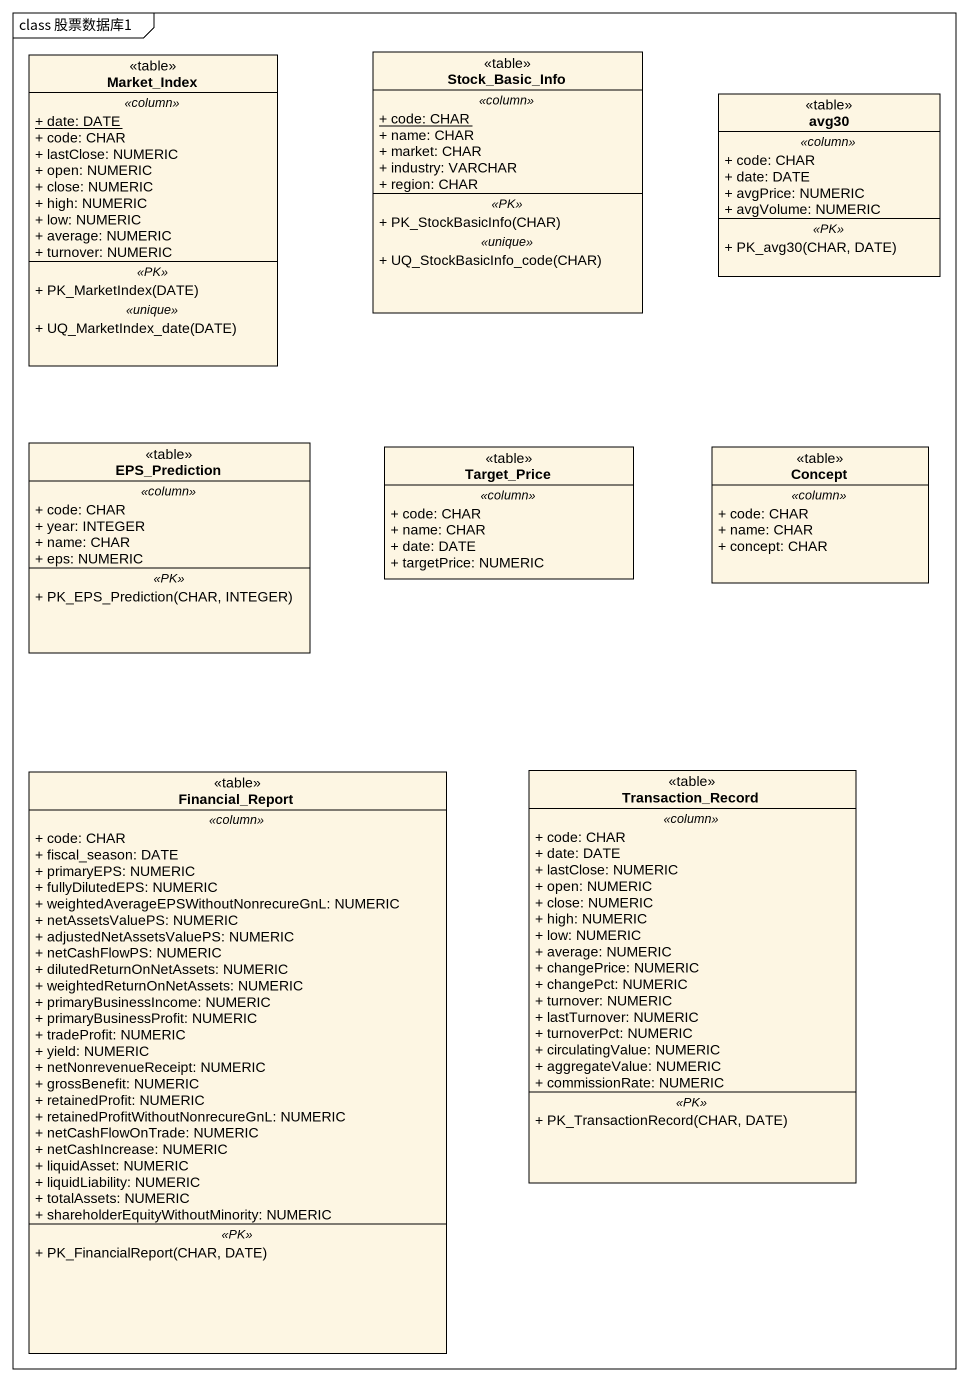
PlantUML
@startuml
mainframe class 股票数据库1
hide circle
hide empty members
skinparam classAttributeIconSize 0
class Market_Index <<table>> {
  .. <<column>> ..
  {static} + date: DATE
  + code: CHAR
  + lastClose: NUMERIC
  + open: NUMERIC
  + close: NUMERIC
  + high: NUMERIC
  + low: NUMERIC
  + average: NUMERIC
  + turnover: NUMERIC
  .. <<PK>> ..
  + PK_MarketIndex(DATE)
  .. <<unique>> ..
  + UQ_MarketIndex_date(DATE)
}
class Stock_Basic_Info <<table>> {
  .. <<column>> ..
  {static} + code: CHAR
  + name: CHAR
  + market: CHAR
  + industry: VARCHAR
  + region: CHAR
  .. <<PK>> ..
  + PK_StockBasicInfo(CHAR)
  .. <<unique>> ..
  + UQ_StockBasicInfo_code(CHAR)
}
class avg30 <<table>> {
  .. <<column>> ..
  + code: CHAR
  + date: DATE
  + avgPrice: NUMERIC
  + avgVolume: NUMERIC
  .. <<PK>> ..
  + PK_avg30(CHAR, DATE)
}
class EPS_Prediction <<table>> {
  .. <<column>> ..
  + code: CHAR
  + year: INTEGER
  + name: CHAR
  + eps: NUMERIC
  .. <<PK>> ..
  + PK_EPS_Prediction(CHAR, INTEGER)
}
class Target_Price <<table>> {
  .. <<column>> ..
  + code: CHAR
  + name: CHAR
  + date: DATE
  + targetPrice: NUMERIC
}
class Concept <<table>> {
  .. <<column>> ..
  + code: CHAR
  + name: CHAR
  + concept: CHAR
}
class Financial_Report <<table>> {
  .. <<column>> ..
  + code: CHAR
  + fiscal_season: DATE
  + primaryEPS: NUMERIC
  + fullyDilutedEPS: NUMERIC
  + weightedAverageEPSWithoutNonrecureGnL: NUMERIC
  + netAssetsValuePS: NUMERIC
  + adjustedNetAssetsValuePS: NUMERIC
  + netCashFlowPS: NUMERIC
  + dilutedReturnOnNetAssets: NUMERIC
  + weightedReturnOnNetAssets: NUMERIC
  + primaryBusinessIncome: NUMERIC
  + primaryBusinessProfit: NUMERIC
  + tradeProfit: NUMERIC
  + yield: NUMERIC
  + netNonrevenueReceipt: NUMERIC
  + grossBenefit: NUMERIC
  + retainedProfit: NUMERIC
  + retainedProfitWithoutNonrecureGnL: NUMERIC
  + netCashFlowOnTrade: NUMERIC
  + netCashIncrease: NUMERIC
  + liquidAsset: NUMERIC
  + liquidLiability: NUMERIC
  + totalAssets: NUMERIC
  + shareholderEquityWithoutMinority: NUMERIC
  .. <<PK>> ..
  + PK_FinancialReport(CHAR, DATE)
}
class Transaction_Record <<table>> {
  .. <<column>> ..
  + code: CHAR
  + date: DATE
  + lastClose: NUMERIC
  + open: NUMERIC
  + close: NUMERIC
  + high: NUMERIC
  + low: NUMERIC
  + average: NUMERIC
  + changePrice: NUMERIC
  + changePct: NUMERIC
  + turnover: NUMERIC
  + lastTurnover: NUMERIC
  + turnoverPct: NUMERIC
  + circulatingValue: NUMERIC
  + aggregateValue: NUMERIC
  + commissionRate: NUMERIC
  .. <<PK>> ..
  + PK_TransactionRecord(CHAR, DATE)
}
@enduml
